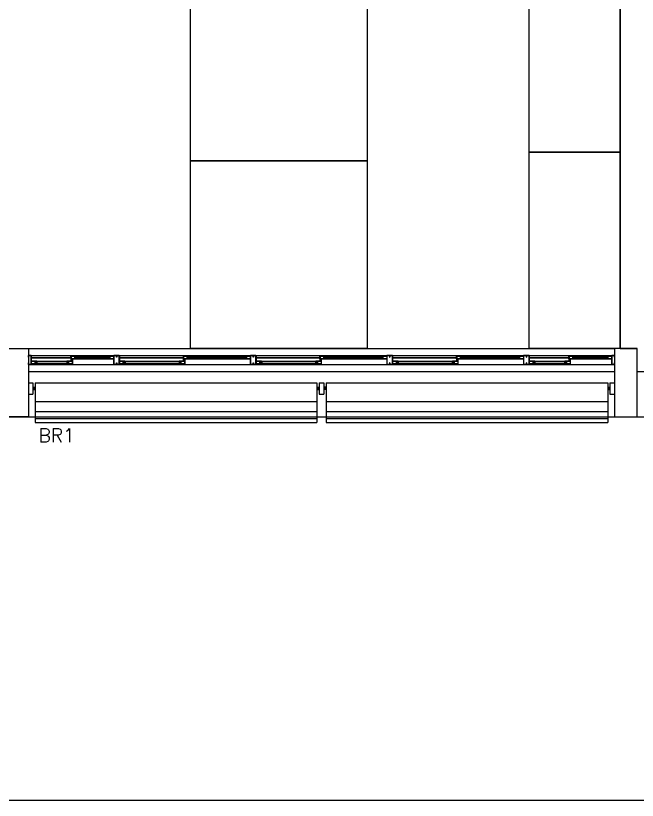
# Model space of a CAD drawing. Header units: millimetres. Extents: x 2128 to 2646, y 1972 to 2207.
# Drawn here: x 2396.55 to 2402.01, y 2123.55 to 2130.44 of the extents above; entities that cross this region are included whole.
import ezdxf

# ---------------------------------------------------------------- set-up
doc = ezdxf.new("R2010")
doc.units = ezdxf.units.MM
for name, color, linetype in [('AR-ALV', 2, 'Continuous'), ('AR-BANCADAS', 1, 'Continuous'), ('AR-BRISES', 1, 'Continuous'), ('AR-CALÇADA', 1, 'Continuous'), ('AR-ESQ', 1, 'Continuous'), ('AR-ESTC', 3, 'Continuous'), ('AR-PEITORIL', 1, 'Continuous'), ('BC- VISTA', 1, 'Continuous'), ('BR-LINHAS', 1, 'Continuous'), ('BR-MONTANTE', 242, 'Continuous'), ('BR-PAINEL', 1, 'Continuous'), ('BR-SUPORTE', 1, 'Continuous'), ('BR-TEXTO', 2, 'Continuous'), ('DT-ESQ-BAGUETE-C', 1, 'Continuous'), ('DT-ESQ-BAGUETE-V', 1, 'Continuous'), ('DT-ESQ-CHAPA DOBRADA-V', 1, 'Continuous'), ('DT-ESQ-PERFIL CADEIRA-C', 2, 'Continuous'), ('DT-ESQ-PERFIL CADEIRA-V', 2, 'Continuous'), ('DT-ESQ-PERFIL U SIMPLES-C', 2, 'Continuous'), ('DT-ESQ-PERFIL U-C', 2, 'Continuous'), ('DT-ESQ-PERFIL U-V', 1, 'Continuous'), ('DT-ESQ-VIDRO-C', 2, 'Continuous'), ('DT-TXTMOD', 1, 'Continuous'), ('ibio', 2, 'Continuous')]:
    doc.layers.add(name, color=color, linetype=linetype)
doc.styles.add('S10', font='simplex.shx', dxfattribs={"height": 0.1})
doc.styles.add('S12', font='simplex.shx', dxfattribs={"width": 1.1, "height": 0.12})

# ---------------------------------------------------------------- blocks, each defined once
blk = doc.blocks.new('EF40-P')
at = {"layer": 'DT-ESQ-BAGUETE-C', "ltscale": 0.1}
for points in [[(0.4225, -0.08), (0.409, -0.08), (0.409, -0.0785), (0.422, -0.0785, 0.414214), (0.4225, -0.078), (0.4225, -0.067, 0.414214), (0.422, -0.0665), (0.409, -0.0665), (0.409, -0.065), (0.4225, -0.065, -0.414214), (0.424, -0.0665), (0.424, -0.0785, -0.414214)], [(0.7015, -0.08), (0.715, -0.08), (0.715, -0.0785), (0.702, -0.0785, -0.414214), (0.7015, -0.078), (0.7015, -0.067, -0.414214), (0.702, -0.0665), (0.715, -0.0665), (0.715, -0.065), (0.7015, -0.065, 0.414214), (0.7, -0.0665), (0.7, -0.0785, 0.414214)], [(1.41, -0.08), (1.3965, -0.08), (1.3965, -0.0785), (1.4095, -0.0785, 0.414214), (1.41, -0.078), (1.41, -0.067, 0.414214), (1.4095, -0.0665), (1.3965, -0.0665), (1.3965, -0.065), (1.41, -0.065, -0.414214), (1.4115, -0.0665), (1.4115, -0.0785, -0.414214)], [(1.9015, -0.08), (1.915, -0.08), (1.915, -0.0785), (1.902, -0.0785, -0.414214), (1.9015, -0.078), (1.9015, -0.067, -0.414214), (1.902, -0.0665), (1.915, -0.0665), (1.915, -0.065), (1.9015, -0.065, 0.414214), (1.9, -0.0665), (1.9, -0.0785, 0.414214)], [(2.61, -0.08), (2.5965, -0.08), (2.5965, -0.0785), (2.6095, -0.0785, 0.414214), (2.61, -0.078), (2.61, -0.067, 0.414214), (2.6095, -0.0665), (2.5965, -0.0665), (2.5965, -0.065), (2.61, -0.065, -0.414214), (2.6115, -0.0665), (2.6115, -0.0785, -0.414214)], [(3.1015, -0.08), (3.115, -0.08), (3.115, -0.0785), (3.102, -0.0785, -0.414214), (3.1015, -0.078), (3.1015, -0.067, -0.414214), (3.102, -0.0665), (3.115, -0.0665), (3.115, -0.065), (3.1015, -0.065, 0.414214), (3.1, -0.0665), (3.1, -0.0785, 0.414214)], [(3.81, -0.08), (3.7965, -0.08), (3.7965, -0.0785), (3.8095, -0.0785, 0.414214), (3.81, -0.078), (3.81, -0.067, 0.414214), (3.8095, -0.0665), (3.7965, -0.0665), (3.7965, -0.065), (3.81, -0.065, -0.414214), (3.8115, -0.0665), (3.8115, -0.0785, -0.414214)], [(4.3015, -0.08), (4.315, -0.08), (4.315, -0.0785), (4.302, -0.0785, -0.414214), (4.3015, -0.078), (4.3015, -0.067, -0.414214), (4.302, -0.0665), (4.315, -0.0665), (4.315, -0.065), (4.3015, -0.065, 0.414214), (4.3, -0.0665), (4.3, -0.0785, 0.414214)], [(4.7975, -0.08), (4.784, -0.08), (4.784, -0.0785), (4.797, -0.0785, 0.414214), (4.7975, -0.078), (4.7975, -0.067, 0.414214), (4.797, -0.0665), (4.784, -0.0665), (4.784, -0.065), (4.7975, -0.065, -0.414214), (4.799, -0.0665), (4.799, -0.0785, -0.414214)], [(5.0765, -0.08), (5.09, -0.08), (5.09, -0.0785), (5.077, -0.0785, -0.414214), (5.0765, -0.078), (5.0765, -0.067, -0.414214), (5.077, -0.0665), (5.09, -0.0665), (5.09, -0.065), (5.0765, -0.065, 0.414214), (5.075, -0.0665), (5.075, -0.0785, 0.414214)], [(0.0735, -0.125), (0.06, -0.125), (0.06, -0.1235), (0.073, -0.1235, 0.414214), (0.0735, -0.123), (0.0735, -0.112, 0.414214), (0.073, -0.1115), (0.06, -0.1115), (0.06, -0.11), (0.0735, -0.11, -0.414214), (0.075, -0.1115), (0.075, -0.1235, -0.414214)], [(0.339, -0.125), (0.3525, -0.125), (0.3525, -0.1235), (0.3395, -0.1235, -0.414214), (0.339, -0.123), (0.339, -0.112, -0.414214), (0.3395, -0.1115), (0.3525, -0.1115), (0.3525, -0.11), (0.339, -0.11, 0.414214), (0.3375, -0.1115), (0.3375, -0.1235, 0.414214)], [(0.8485, -0.125), (0.835, -0.125), (0.835, -0.1235), (0.848, -0.1235, 0.414214), (0.8485, -0.123), (0.8485, -0.112, 0.414214), (0.848, -0.1115), (0.835, -0.1115), (0.835, -0.11), (0.8485, -0.11, -0.414214), (0.85, -0.1115), (0.85, -0.1235, -0.414214)], [(1.3265, -0.125), (1.34, -0.125), (1.34, -0.1235), (1.327, -0.1235, -0.414214), (1.3265, -0.123), (1.3265, -0.112, -0.414214), (1.327, -0.1115), (1.34, -0.1115), (1.34, -0.11), (1.3265, -0.11, 0.414214), (1.325, -0.1115), (1.325, -0.1235, 0.414214)], [(2.0485, -0.125), (2.035, -0.125), (2.035, -0.1235), (2.048, -0.1235, 0.414214), (2.0485, -0.123), (2.0485, -0.112, 0.414214), (2.048, -0.1115), (2.035, -0.1115), (2.035, -0.11), (2.0485, -0.11, -0.414214), (2.05, -0.1115), (2.05, -0.1235, -0.414214)], [(2.5265, -0.125), (2.54, -0.125), (2.54, -0.1235), (2.527, -0.1235, -0.414214), (2.5265, -0.123), (2.5265, -0.112, -0.414214), (2.527, -0.1115), (2.54, -0.1115), (2.54, -0.11), (2.5265, -0.11, 0.414214), (2.525, -0.1115), (2.525, -0.1235, 0.414214)], [(3.2485, -0.125), (3.235, -0.125), (3.235, -0.1235), (3.248, -0.1235, 0.414214), (3.2485, -0.123), (3.2485, -0.112, 0.414214), (3.248, -0.1115), (3.235, -0.1115), (3.235, -0.11), (3.2485, -0.11, -0.414214), (3.25, -0.1115), (3.25, -0.1235, -0.414214)], [(3.7265, -0.125), (3.74, -0.125), (3.74, -0.1235), (3.727, -0.1235, -0.414214), (3.7265, -0.123), (3.7265, -0.112, -0.414214), (3.727, -0.1115), (3.74, -0.1115), (3.74, -0.11), (3.7265, -0.11, 0.414214), (3.725, -0.1115), (3.725, -0.1235, 0.414214)], [(4.4485, -0.125), (4.435, -0.125), (4.435, -0.1235), (4.448, -0.1235, 0.414214), (4.4485, -0.123), (4.4485, -0.112, 0.414214), (4.448, -0.1115), (4.435, -0.1115), (4.435, -0.11), (4.4485, -0.11, -0.414214), (4.45, -0.1115), (4.45, -0.1235, -0.414214)], [(4.714, -0.125), (4.7275, -0.125), (4.7275, -0.1235), (4.7145, -0.1235, -0.414214), (4.714, -0.123), (4.714, -0.112, -0.414214), (4.7145, -0.1115), (4.7275, -0.1115), (4.7275, -0.11), (4.714, -0.11, 0.414214), (4.7125, -0.1115), (4.7125, -0.1235, 0.414214)]]:
    blk.add_lwpolyline(points, format="xyb", close=True, dxfattribs=at)
at = {"layer": 'DT-ESQ-BAGUETE-V', "ltscale": 0.1}
for p, q in [((0.4225, -0.065), (0.7015, -0.065)), ((1.41, -0.065), (1.9015, -0.065)), ((2.61, -0.065), (3.1015, -0.065)), ((3.81, -0.065), (4.3015, -0.065)), ((4.7975, -0.065), (5.0765, -0.065)), ((0.0735, -0.11), (0.339, -0.11)), ((0.8485, -0.11), (1.3265, -0.11)), ((2.0485, -0.11), (2.5265, -0.11)), ((3.2485, -0.11), (3.7265, -0.11)), ((4.4485, -0.11), (4.714, -0.11))]:
    blk.add_line(p, q, dxfattribs=at)
at = {"layer": 'DT-ESQ-CHAPA DOBRADA-V', "ltscale": 0.1}
for p, q in [((0.025, -0.077), (0.374, -0.077)), ((0.025, -0.08), (0.374, -0.08)), ((0.8, -0.077), (1.3615, -0.077)), ((0.8, -0.08), (1.3615, -0.08)), ((2, -0.077), (2.5615, -0.077)), ((2, -0.08), (2.5615, -0.08)), ((3.2, -0.077), (3.7615, -0.077)), ((3.2, -0.08), (3.7615, -0.08)), ((4.4, -0.077), (4.749, -0.077)), ((4.4, -0.08), (4.749, -0.08))]:
    blk.add_line(p, q, dxfattribs=at)
at = {"layer": 'DT-ESQ-PERFIL CADEIRA-C', "ltscale": 0.1}
for p, q in [((0.025, -0.1335), (0.0735, -0.1335)), ((0.3855, -0.1335), (0.339, -0.1335)), ((0.376, -0.0885), (0.4225, -0.0885)), ((0.75, -0.0885), (0.7015, -0.0885)), ((0.8, -0.1335), (0.8485, -0.1335)), ((1.373, -0.1335), (1.3265, -0.1335)), ((1.3635, -0.0885), (1.41, -0.0885)), ((1.95, -0.0885), (1.9015, -0.0885)), ((2, -0.1335), (2.0485, -0.1335)), ((2.573, -0.1335), (2.5265, -0.1335)), ((2.5635, -0.0885), (2.61, -0.0885)), ((3.15, -0.0885), (3.1015, -0.0885)), ((3.2, -0.1335), (3.2485, -0.1335)), ((3.773, -0.1335), (3.7265, -0.1335)), ((3.7635, -0.0885), (3.81, -0.0885)), ((4.35, -0.0885), (4.3015, -0.0885)), ((4.4, -0.1335), (4.4485, -0.1335)), ((4.7605, -0.1335), (4.714, -0.1335)), ((4.751, -0.0885), (4.7975, -0.0885)), ((5.125, -0.0885), (5.0765, -0.0885))]:
    blk.add_line(p, q, dxfattribs=at)
for points in [[(0.4225, -0.087, -1), (0.4225, -0.09), (0.376, -0.09, -0.414214), (0.374, -0.088), (0.374, -0.067, -0.414214), (0.376, -0.065), (0.4075, -0.065, -0.414214), (0.409, -0.0665), (0.409, -0.087)], [(0.409, -0.0885, -0.198913), (0.4079, -0.0881, -0.198913), (0.4075, -0.087), (0.4075, -0.067, 0.414214), (0.407, -0.0665), (0.376, -0.0665, 0.414214), (0.3755, -0.067), (0.3755, -0.088, 0.414214), (0.376, -0.0885)], [(0.7015, -0.09), (0.75, -0.09), (0.75, -0.0885), (0.715, -0.0885, 0.198912), (0.7161, -0.0881, 0.198913), (0.7165, -0.087), (0.7165, -0.067, -0.414214), (0.717, -0.0665), (0.75, -0.0665), (0.75, -0.065), (0.7165, -0.065, 0.414214), (0.715, -0.0665), (0.715, -0.0785), (0.715, -0.08), (0.715, -0.087), (0.7015, -0.087, 1)], [(1.41, -0.087, -1), (1.41, -0.09), (1.3635, -0.09, -0.414214), (1.3615, -0.088), (1.3615, -0.067, -0.414214), (1.3635, -0.065), (1.395, -0.065, -0.414214), (1.3965, -0.0665), (1.3965, -0.087)], [(1.3965, -0.0885, -0.198913), (1.3954, -0.0881, -0.198913), (1.395, -0.087), (1.395, -0.067, 0.414214), (1.3945, -0.0665), (1.3635, -0.0665, 0.414214), (1.363, -0.067), (1.363, -0.088, 0.414214), (1.3635, -0.0885)], [(1.9015, -0.09), (1.95, -0.09), (1.95, -0.0885), (1.915, -0.0885, 0.198912), (1.9161, -0.0881, 0.198913), (1.9165, -0.087), (1.9165, -0.067, -0.414214), (1.917, -0.0665), (1.95, -0.0665), (1.95, -0.065), (1.9165, -0.065, 0.414214), (1.915, -0.0665), (1.915, -0.0785), (1.915, -0.08), (1.915, -0.087), (1.9015, -0.087, 1)], [(2.61, -0.087, -1), (2.61, -0.09), (2.5635, -0.09, -0.414214), (2.5615, -0.088), (2.5615, -0.067, -0.414214), (2.5635, -0.065), (2.595, -0.065, -0.414214), (2.5965, -0.0665), (2.5965, -0.087)], [(2.5965, -0.0885, -0.198913), (2.5954, -0.0881, -0.198913), (2.595, -0.087), (2.595, -0.067, 0.414214), (2.5945, -0.0665), (2.5635, -0.0665, 0.414214), (2.563, -0.067), (2.563, -0.088, 0.414214), (2.5635, -0.0885)], [(3.1015, -0.09), (3.15, -0.09), (3.15, -0.0885), (3.115, -0.0885, 0.198912), (3.1161, -0.0881, 0.198913), (3.1165, -0.087), (3.1165, -0.067, -0.414214), (3.117, -0.0665), (3.15, -0.0665), (3.15, -0.065), (3.1165, -0.065, 0.414214), (3.115, -0.0665), (3.115, -0.0785), (3.115, -0.08), (3.115, -0.087), (3.1015, -0.087, 1)], [(3.81, -0.087, -1), (3.81, -0.09), (3.7635, -0.09, -0.414214), (3.7615, -0.088), (3.7615, -0.067, -0.414214), (3.7635, -0.065), (3.795, -0.065, -0.414214), (3.7965, -0.0665), (3.7965, -0.087)], [(3.7965, -0.0885, -0.198913), (3.7954, -0.0881, -0.198913), (3.795, -0.087), (3.795, -0.067, 0.414214), (3.7945, -0.0665), (3.7635, -0.0665, 0.414214), (3.763, -0.067), (3.763, -0.088, 0.414214), (3.7635, -0.0885)], [(4.3015, -0.09), (4.35, -0.09), (4.35, -0.0885), (4.315, -0.0885, 0.198912), (4.3161, -0.0881, 0.198913), (4.3165, -0.087), (4.3165, -0.067, -0.414214), (4.317, -0.0665), (4.35, -0.0665), (4.35, -0.065), (4.3165, -0.065, 0.414214), (4.315, -0.0665), (4.315, -0.0785), (4.315, -0.08), (4.315, -0.087), (4.3015, -0.087, 1)], [(4.7975, -0.087, -1), (4.7975, -0.09), (4.751, -0.09, -0.414214), (4.749, -0.088), (4.749, -0.067, -0.414214), (4.751, -0.065), (4.7825, -0.065, -0.414214), (4.784, -0.0665), (4.784, -0.087)], [(4.784, -0.0885, -0.198913), (4.7829, -0.0881, -0.198913), (4.7825, -0.087), (4.7825, -0.067, 0.414214), (4.782, -0.0665), (4.751, -0.0665, 0.414214), (4.7505, -0.067), (4.7505, -0.088, 0.414214), (4.751, -0.0885)], [(5.0765, -0.09), (5.125, -0.09), (5.125, -0.0885), (5.09, -0.0885, 0.198912), (5.0911, -0.0881, 0.198913), (5.0915, -0.087), (5.0915, -0.067, -0.414214), (5.092, -0.0665), (5.125, -0.0665), (5.125, -0.065), (5.0915, -0.065, 0.414214), (5.09, -0.0665), (5.09, -0.0785), (5.09, -0.08), (5.09, -0.087), (5.0765, -0.087, 1)], [(0.0735, -0.135), (0.025, -0.135), (0.025, -0.1335), (0.06, -0.1335, -0.198912), (0.0589, -0.1331, -0.198913), (0.0585, -0.132), (0.0585, -0.112, 0.414214), (0.058, -0.1115), (0.025, -0.1115), (0.025, -0.11), (0.0585, -0.11, -0.414214), (0.06, -0.1115), (0.06, -0.1235), (0.06, -0.125), (0.06, -0.132), (0.0735, -0.132, -1)], [(0.339, -0.132, 1), (0.339, -0.135), (0.3855, -0.135, 0.414214), (0.3875, -0.133), (0.3875, -0.112, 0.414214), (0.3855, -0.11), (0.354, -0.11, 0.414214), (0.3525, -0.1115), (0.3525, -0.132)], [(0.3525, -0.1335, 0.198913), (0.3536, -0.1331, 0.198913), (0.354, -0.132), (0.354, -0.112, -0.414214), (0.3545, -0.1115), (0.3855, -0.1115, -0.414214), (0.386, -0.112), (0.386, -0.133, -0.414214), (0.3855, -0.1335)], [(0.8485, -0.135), (0.8, -0.135), (0.8, -0.1335), (0.835, -0.1335, -0.198912), (0.8339, -0.1331, -0.198913), (0.8335, -0.132), (0.8335, -0.112, 0.414214), (0.833, -0.1115), (0.8, -0.1115), (0.8, -0.11), (0.8335, -0.11, -0.414214), (0.835, -0.1115), (0.835, -0.1235), (0.835, -0.125), (0.835, -0.132), (0.8485, -0.132, -1)], [(1.3265, -0.132, 1), (1.3265, -0.135), (1.373, -0.135, 0.414214), (1.375, -0.133), (1.375, -0.112, 0.414214), (1.373, -0.11), (1.3415, -0.11, 0.414214), (1.34, -0.1115), (1.34, -0.132)], [(1.34, -0.1335, 0.198913), (1.3411, -0.1331, 0.198913), (1.3415, -0.132), (1.3415, -0.112, -0.414214), (1.342, -0.1115), (1.373, -0.1115, -0.414214), (1.3735, -0.112), (1.3735, -0.133, -0.414214), (1.373, -0.1335)], [(2.0485, -0.135), (2, -0.135), (2, -0.1335), (2.035, -0.1335, -0.198912), (2.0339, -0.1331, -0.198913), (2.0335, -0.132), (2.0335, -0.112, 0.414214), (2.033, -0.1115), (2, -0.1115), (2, -0.11), (2.0335, -0.11, -0.414214), (2.035, -0.1115), (2.035, -0.1235), (2.035, -0.125), (2.035, -0.132), (2.0485, -0.132, -1)], [(2.5265, -0.132, 1), (2.5265, -0.135), (2.573, -0.135, 0.414214), (2.575, -0.133), (2.575, -0.112, 0.414214), (2.573, -0.11), (2.5415, -0.11, 0.414214), (2.54, -0.1115), (2.54, -0.132)], [(2.54, -0.1335, 0.198913), (2.5411, -0.1331, 0.198913), (2.5415, -0.132), (2.5415, -0.112, -0.414214), (2.542, -0.1115), (2.573, -0.1115, -0.414214), (2.5735, -0.112), (2.5735, -0.133, -0.414214), (2.573, -0.1335)], [(3.2485, -0.135), (3.2, -0.135), (3.2, -0.1335), (3.235, -0.1335, -0.198912), (3.2339, -0.1331, -0.198913), (3.2335, -0.132), (3.2335, -0.112, 0.414214), (3.233, -0.1115), (3.2, -0.1115), (3.2, -0.11), (3.2335, -0.11, -0.414214), (3.235, -0.1115), (3.235, -0.1235), (3.235, -0.125), (3.235, -0.132), (3.2485, -0.132, -1)], [(3.7265, -0.132, 1), (3.7265, -0.135), (3.773, -0.135, 0.414214), (3.775, -0.133), (3.775, -0.112, 0.414214), (3.773, -0.11), (3.7415, -0.11, 0.414214), (3.74, -0.1115), (3.74, -0.132)], [(3.74, -0.1335, 0.198913), (3.7411, -0.1331, 0.198913), (3.7415, -0.132), (3.7415, -0.112, -0.414214), (3.742, -0.1115), (3.773, -0.1115, -0.414214), (3.7735, -0.112), (3.7735, -0.133, -0.414214), (3.773, -0.1335)], [(4.4485, -0.135), (4.4, -0.135), (4.4, -0.1335), (4.435, -0.1335, -0.198912), (4.4339, -0.1331, -0.198913), (4.4335, -0.132), (4.4335, -0.112, 0.414214), (4.433, -0.1115), (4.4, -0.1115), (4.4, -0.11), (4.4335, -0.11, -0.414214), (4.435, -0.1115), (4.435, -0.1235), (4.435, -0.125), (4.435, -0.132), (4.4485, -0.132, -1)], [(4.714, -0.132, 1), (4.714, -0.135), (4.7605, -0.135, 0.414214), (4.7625, -0.133), (4.7625, -0.112, 0.414214), (4.7605, -0.11), (4.729, -0.11, 0.414214), (4.7275, -0.1115), (4.7275, -0.132)], [(4.7275, -0.1335, 0.198913), (4.7286, -0.1331, 0.198913), (4.729, -0.132), (4.729, -0.112, -0.414214), (4.7295, -0.1115), (4.7605, -0.1115, -0.414214), (4.761, -0.112), (4.761, -0.133, -0.414214), (4.7605, -0.1335)]]:
    blk.add_lwpolyline(points, format="xyb", close=True, dxfattribs=at)
at = {"layer": 'DT-ESQ-PERFIL CADEIRA-V', "ltscale": 0.1}
for p, q in [((0.0735, -0.135), (0.339, -0.135)), ((0.4075, -0.09), (0.7015, -0.09)), ((0.8485, -0.135), (1.3265, -0.135)), ((1.395, -0.09), (1.9015, -0.09)), ((2.0485, -0.135), (2.5265, -0.135)), ((2.595, -0.09), (3.1015, -0.09)), ((3.2485, -0.135), (3.7265, -0.135)), ((3.795, -0.09), (4.3015, -0.09)), ((4.4485, -0.135), (4.714, -0.135)), ((4.7825, -0.09), (5.0765, -0.09))]:
    blk.add_line(p, q, dxfattribs=at)
at = {"layer": 'DT-ESQ-PERFIL U SIMPLES-C', "ltscale": 0.1}
for points in [[(0.376, -0.102), (0.384, -0.102), (0.384, -0.1005), (0.376, -0.1005, -0.414214), (0.3755, -0.1), (0.3755, -0.092, -0.414214), (0.376, -0.0915), (0.384, -0.0915), (0.384, -0.09), (0.376, -0.09, 0.414214), (0.374, -0.092), (0.374, -0.1, 0.414214)], [(0.3855, -0.098), (0.3775, -0.098), (0.3775, -0.0995), (0.3855, -0.0995, -0.414214), (0.386, -0.1), (0.386, -0.108, -0.414214), (0.3855, -0.1085), (0.3775, -0.1085), (0.3775, -0.11), (0.3855, -0.11, 0.414214), (0.3875, -0.108), (0.3875, -0.1, 0.414214)], [(1.3635, -0.102), (1.3715, -0.102), (1.3715, -0.1005), (1.3635, -0.1005, -0.414214), (1.363, -0.1), (1.363, -0.092, -0.414214), (1.3635, -0.0915), (1.3715, -0.0915), (1.3715, -0.09), (1.3635, -0.09, 0.414214), (1.3615, -0.092), (1.3615, -0.1, 0.414214)], [(1.373, -0.098), (1.365, -0.098), (1.365, -0.0995), (1.373, -0.0995, -0.414214), (1.3735, -0.1), (1.3735, -0.108, -0.414214), (1.373, -0.1085), (1.365, -0.1085), (1.365, -0.11), (1.373, -0.11, 0.414214), (1.375, -0.108), (1.375, -0.1, 0.414214)], [(2.5635, -0.102), (2.5715, -0.102), (2.5715, -0.1005), (2.5635, -0.1005, -0.414214), (2.563, -0.1), (2.563, -0.092, -0.414214), (2.5635, -0.0915), (2.5715, -0.0915), (2.5715, -0.09), (2.5635, -0.09, 0.414214), (2.5615, -0.092), (2.5615, -0.1, 0.414214)], [(2.573, -0.098), (2.565, -0.098), (2.565, -0.0995), (2.573, -0.0995, -0.414214), (2.5735, -0.1), (2.5735, -0.108, -0.414214), (2.573, -0.1085), (2.565, -0.1085), (2.565, -0.11), (2.573, -0.11, 0.414214), (2.575, -0.108), (2.575, -0.1, 0.414214)], [(3.7635, -0.102), (3.7715, -0.102), (3.7715, -0.1005), (3.7635, -0.1005, -0.414214), (3.763, -0.1), (3.763, -0.092, -0.414214), (3.7635, -0.0915), (3.7715, -0.0915), (3.7715, -0.09), (3.7635, -0.09, 0.414214), (3.7615, -0.092), (3.7615, -0.1, 0.414214)], [(3.773, -0.098), (3.765, -0.098), (3.765, -0.0995), (3.773, -0.0995, -0.414214), (3.7735, -0.1), (3.7735, -0.108, -0.414214), (3.773, -0.1085), (3.765, -0.1085), (3.765, -0.11), (3.773, -0.11, 0.414214), (3.775, -0.108), (3.775, -0.1, 0.414214)], [(4.751, -0.102), (4.759, -0.102), (4.759, -0.1005), (4.751, -0.1005, -0.414214), (4.7505, -0.1), (4.7505, -0.092, -0.414214), (4.751, -0.0915), (4.759, -0.0915), (4.759, -0.09), (4.751, -0.09, 0.414214), (4.749, -0.092), (4.749, -0.1, 0.414214)], [(4.7605, -0.098), (4.7525, -0.098), (4.7525, -0.0995), (4.7605, -0.0995, -0.414214), (4.761, -0.1), (4.761, -0.108, -0.414214), (4.7605, -0.1085), (4.7525, -0.1085), (4.7525, -0.11), (4.7605, -0.11, 0.414214), (4.7625, -0.108), (4.7625, -0.1, 0.414214)]]:
    blk.add_lwpolyline(points, format="xyb", close=True, dxfattribs=at)
at = {"layer": 'DT-ESQ-PERFIL U-C', "ltscale": 0.1}
for points in [[(0, -0.0615, -0.414214), (0.0015, -0.06), (0.0235, -0.06, -0.414214), (0.025, -0.0615), (0.025, -0.1385, -0.414214), (0.0235, -0.14), (0.0015, -0.14, -0.414214), (0, -0.1385), (0, -0.125), (0.0015, -0.125), (0.0015, -0.138, 0.414214), (0.002, -0.1385), (0.023, -0.1385, 0.414214), (0.0235, -0.138), (0.0235, -0.062, 0.414214), (0.023, -0.0615), (0.002, -0.0615, 0.414214), (0.0015, -0.062), (0.0015, -0.075), (0, -0.075)], [(0.775, -0.0615, 0.414214), (0.7735, -0.06), (0.7515, -0.06, 0.414214), (0.75, -0.0615), (0.75, -0.1385, 0.414214), (0.7515, -0.14), (0.7735, -0.14, 0.414214), (0.775, -0.1385), (0.775, -0.125), (0.7735, -0.125), (0.7735, -0.138, -0.414214), (0.773, -0.1385), (0.752, -0.1385, -0.414214), (0.7515, -0.138), (0.7515, -0.062, -0.414214), (0.752, -0.0615), (0.773, -0.0615, -0.414214), (0.7735, -0.062), (0.7735, -0.075), (0.775, -0.075)], [(0.775, -0.0615, -0.414214), (0.7765, -0.06), (0.7985, -0.06, -0.414214), (0.8, -0.0615), (0.8, -0.1385, -0.414214), (0.7985, -0.14), (0.7765, -0.14, -0.414214), (0.775, -0.1385), (0.775, -0.125), (0.7765, -0.125), (0.7765, -0.138, 0.414214), (0.777, -0.1385), (0.798, -0.1385, 0.414214), (0.7985, -0.138), (0.7985, -0.062, 0.414214), (0.798, -0.0615), (0.777, -0.0615, 0.414214), (0.7765, -0.062), (0.7765, -0.075), (0.775, -0.075)], [(1.975, -0.0615, 0.414214), (1.9735, -0.06), (1.9515, -0.06, 0.414214), (1.95, -0.0615), (1.95, -0.1385, 0.414214), (1.9515, -0.14), (1.9735, -0.14, 0.414214), (1.975, -0.1385), (1.975, -0.125), (1.9735, -0.125), (1.9735, -0.138, -0.414214), (1.973, -0.1385), (1.952, -0.1385, -0.414214), (1.9515, -0.138), (1.9515, -0.062, -0.414214), (1.952, -0.0615), (1.973, -0.0615, -0.414214), (1.9735, -0.062), (1.9735, -0.075), (1.975, -0.075)], [(1.975, -0.0615, -0.414214), (1.9765, -0.06), (1.9985, -0.06, -0.414214), (2, -0.0615), (2, -0.1385, -0.414214), (1.9985, -0.14), (1.9765, -0.14, -0.414214), (1.975, -0.1385), (1.975, -0.125), (1.9765, -0.125), (1.9765, -0.138, 0.414214), (1.977, -0.1385), (1.998, -0.1385, 0.414214), (1.9985, -0.138), (1.9985, -0.062, 0.414214), (1.998, -0.0615), (1.977, -0.0615, 0.414214), (1.9765, -0.062), (1.9765, -0.075), (1.975, -0.075)], [(3.175, -0.0615, 0.414214), (3.1735, -0.06), (3.1515, -0.06, 0.414214), (3.15, -0.0615), (3.15, -0.1385, 0.414214), (3.1515, -0.14), (3.1735, -0.14, 0.414214), (3.175, -0.1385), (3.175, -0.125), (3.1735, -0.125), (3.1735, -0.138, -0.414214), (3.173, -0.1385), (3.152, -0.1385, -0.414214), (3.1515, -0.138), (3.1515, -0.062, -0.414214), (3.152, -0.0615), (3.173, -0.0615, -0.414214), (3.1735, -0.062), (3.1735, -0.075), (3.175, -0.075)], [(3.175, -0.0615, -0.414214), (3.1765, -0.06), (3.1985, -0.06, -0.414214), (3.2, -0.0615), (3.2, -0.1385, -0.414214), (3.1985, -0.14), (3.1765, -0.14, -0.414214), (3.175, -0.1385), (3.175, -0.125), (3.1765, -0.125), (3.1765, -0.138, 0.414214), (3.177, -0.1385), (3.198, -0.1385, 0.414214), (3.1985, -0.138), (3.1985, -0.062, 0.414214), (3.198, -0.0615), (3.177, -0.0615, 0.414214), (3.1765, -0.062), (3.1765, -0.075), (3.175, -0.075)], [(4.375, -0.0615, 0.414214), (4.3735, -0.06), (4.3515, -0.06, 0.414214), (4.35, -0.0615), (4.35, -0.1385, 0.414214), (4.3515, -0.14), (4.3735, -0.14, 0.414214), (4.375, -0.1385), (4.375, -0.125), (4.3735, -0.125), (4.3735, -0.138, -0.414214), (4.373, -0.1385), (4.352, -0.1385, -0.414214), (4.3515, -0.138), (4.3515, -0.062, -0.414214), (4.352, -0.0615), (4.373, -0.0615, -0.414214), (4.3735, -0.062), (4.3735, -0.075), (4.375, -0.075)], [(4.375, -0.0615, -0.414214), (4.3765, -0.06), (4.3985, -0.06, -0.414214), (4.4, -0.0615), (4.4, -0.1385, -0.414214), (4.3985, -0.14), (4.3765, -0.14, -0.414214), (4.375, -0.1385), (4.375, -0.125), (4.3765, -0.125), (4.3765, -0.138, 0.414214), (4.377, -0.1385), (4.398, -0.1385, 0.414214), (4.3985, -0.138), (4.3985, -0.062, 0.414214), (4.398, -0.0615), (4.377, -0.0615, 0.414214), (4.3765, -0.062), (4.3765, -0.075), (4.375, -0.075)], [(5.15, -0.0615, 0.414214), (5.1485, -0.06), (5.1265, -0.06, 0.414214), (5.125, -0.0615), (5.125, -0.1385, 0.414214), (5.1265, -0.14), (5.1485, -0.14, 0.414214), (5.15, -0.1385), (5.15, -0.125), (5.1485, -0.125), (5.1485, -0.138, -0.414214), (5.148, -0.1385), (5.127, -0.1385, -0.414214), (5.1265, -0.138), (5.1265, -0.062, -0.414214), (5.127, -0.0615), (5.148, -0.0615, -0.414214), (5.1485, -0.062), (5.1485, -0.075), (5.15, -0.075)]]:
    blk.add_lwpolyline(points, format="xyb", close=True, dxfattribs=at)
at = {"layer": 'DT-ESQ-PERFIL U-V', "ltscale": 0.1}
for p, q in [((0.0235, -0.06), (0.7515, -0.06)), ((0.7985, -0.06), (1.9515, -0.06)), ((1.9985, -0.06), (3.1515, -0.06)), ((3.1985, -0.06), (4.3515, -0.06)), ((4.3985, -0.06), (5.1265, -0.06)), ((0.0235, -0.14), (0.7515, -0.14)), ((0.7985, -0.14), (1.9515, -0.14)), ((1.9985, -0.14), (3.1515, -0.14)), ((3.1985, -0.14), (4.3515, -0.14)), ((4.3985, -0.14), (5.1265, -0.14))]:
    blk.add_line(p, q, dxfattribs=at)
at = {"layer": 'DT-ESQ-VIDRO-C', "ltscale": 0.1}
for points in [[(0.063, -0.13), (0.063, -0.127), (0.3495, -0.127), (0.3495, -0.13)], [(0.7125, -0.085), (0.7125, -0.082), (0.4115, -0.082), (0.4115, -0.085)], [(0.838, -0.13), (0.838, -0.127), (1.337, -0.127), (1.337, -0.13)], [(1.9125, -0.085), (1.9125, -0.082), (1.399, -0.082), (1.399, -0.085)], [(2.038, -0.13), (2.038, -0.127), (2.537, -0.127), (2.537, -0.13)], [(3.1125, -0.085), (3.1125, -0.082), (2.599, -0.082), (2.599, -0.085)], [(3.238, -0.13), (3.238, -0.127), (3.737, -0.127), (3.737, -0.13)], [(4.3125, -0.085), (4.3125, -0.082), (3.799, -0.082), (3.799, -0.085)], [(4.438, -0.13), (4.438, -0.127), (4.7245, -0.127), (4.7245, -0.13)], [(5.0875, -0.085), (5.0875, -0.082), (4.7865, -0.082), (4.7865, -0.085)]]:
    blk.add_lwpolyline(points, close=True, dxfattribs=at)
at = {"layer": 'DT-TXTMOD', "ltscale": 0.1, "style": 'S10', "flags": 3}
for tag, p in [('M01', (0.025, -0.28)), ('M02', (0.3253, -0.28)), ('M03', (0.627, -0.28)), ('M04', (0.9288, -0.28)), ('M05', (1.2306, -0.28)), ('M06', (1.5323, -0.28)), ('M07', (1.8341, -0.28)), ('M08', (2.1359, -0.28)), ('M09', (2.4376, -0.28)), ('M10', (2.7394, -0.28)), ('M11', (3.0412, -0.28)), ('M12', (3.3429, -0.28)), ('M13', (3.6447, -0.28)), ('M14', (3.9464, -0.28)), ('M15', (4.2482, -0.28)), ('M16', (4.55, -0.28)), ('M17', (4.8517, -0.28))]:
    blk.add_attdef(tag, p, '', height=0.1, dxfattribs=at)
blk = doc.blocks.new('BR-MODULO1')
at = {"layer": 'BR-LINHAS'}
for p, q in [((0.06, -0.2648), (2.535, -0.2648)), ((2.615, -0.2648), (5.09, -0.2648)), ((0.06, -0.3524), (2.535, -0.3524)), ((2.615, -0.3524), (5.09, -0.3524)), ((0.06, -0.4147), (2.535, -0.4147)), ((2.615, -0.4147), (5.09, -0.4147))]:
    blk.add_line(p, q, dxfattribs=at)
at = {"layer": 'BR-MONTANTE'}
for p, q in [((0, -0.1), (0, -0.2)), ((0, -0.1), (0.04, -0.1)), ((0.04, -0.1), (0.04, -0.2)), ((2.5547, -0.1), (2.5947, -0.1)), ((2.5547, -0.1), (2.5547, -0.2)), ((2.5947, -0.1), (2.5947, -0.2)), ((5.11, -0.1), (5.11, -0.2)), ((5.11, -0.1), (5.15, -0.1)), ((5.15, -0.1), (5.15, -0.2)), ((0, -0.2), (0.04, -0.2)), ((2.5547, -0.2), (2.5947, -0.2)), ((5.11, -0.2), (5.15, -0.2))]:
    blk.add_line(p, q, dxfattribs=at)
at = {"layer": 'BR-PAINEL'}
for p, q in [((0.06, -0.1), (2.535, -0.1)), ((0.06, -0.1), (0.06, -0.45)), ((2.535, -0.1), (2.535, -0.45)), ((2.615, -0.1), (2.615, -0.45)), ((2.615, -0.1), (5.09, -0.1)), ((5.09, -0.1), (5.09, -0.45)), ((0.06, -0.45), (2.535, -0.45)), ((2.615, -0.45), (5.09, -0.45))]:
    blk.add_line(p, q, dxfattribs=at)
at = {"layer": 'BR-SUPORTE'}
for p, q in [((0.04, -0.14), (0.06, -0.14)), ((0.04, -0.16), (0.06, -0.16)), ((0.05, -0.14), (0.05, -0.16)), ((2.5347, -0.14), (2.5547, -0.14)), ((2.5347, -0.16), (2.5547, -0.16)), ((2.5447, -0.14), (2.5447, -0.16)), ((2.6147, -0.14), (2.5947, -0.14)), ((2.6147, -0.16), (2.5947, -0.16)), ((2.6047, -0.14), (2.6047, -0.16)), ((5.09, -0.14), (5.11, -0.14)), ((5.09, -0.16), (5.11, -0.16)), ((5.1, -0.14), (5.1, -0.16))]:
    blk.add_line(p, q, dxfattribs=at)
blk = doc.blocks.new('BCP15')
at = {"layer": 'BC- VISTA'}
blk.add_lwpolyline([(0.8, 0), (0.8, -1.725), (0, -1.725), (0, 0)], close=True, dxfattribs=at)
blk = doc.blocks.new('BCP24')
at = {"layer": 'BC- VISTA'}
blk.add_lwpolyline([(1.55, 0), (1.55, -1.65), (0, -1.65), (0, 0)], close=True, dxfattribs=at)

msp = doc.modelspace()

# ---------------------------------------------------------------- linework, layer by layer
at = {"layer": 'AR-ALV'}
for p, q in [((2401.8615, 2127.5151), (2401.8615, 2135.8401)), ((2401.8615, 2127.5151), (2402.0115, 2127.5151)), ((2402.0115, 2127.3151), (2402.4615, 2127.3151))]:
    msp.add_line(p, q, dxfattribs=at)
at = {"layer": 'AR-CALÇADA'}
msp.add_line((2377.4512, 2123.5463), (2442.8158, 2123.5463), dxfattribs=at)
at = {"layer": 'AR-ESTC'}
for p, q in [((2396.4615, 2127.5151), (2396.6615, 2127.5151)), ((2396.6615, 2127.5151), (2396.6615, 2126.9151)), ((2402.0115, 2127.5151), (2401.8115, 2127.5151)), ((2401.8115, 2127.5151), (2401.8115, 2126.9151)), ((2402.0115, 2126.9151), (2402.0115, 2127.5151)), ((2396.6615, 2126.9151), (2396.4615, 2126.9151)), ((2401.8115, 2126.9151), (2402.0115, 2126.9151))]:
    msp.add_line(p, q, dxfattribs=at)
at = {"layer": 'AR-PEITORIL'}
for p, q in [((2396.6615, 2127.5151), (2401.8115, 2127.5151)), ((2396.6615, 2127.3151), (2401.8115, 2127.3151))]:
    msp.add_line(p, q, dxfattribs=at)
at = {"layer": 'ibio'}
msp.add_line((2371.8115, 2126.9151), (2438.6615, 2126.9151), dxfattribs=at)

# ---------------------------------------------------------------- block references
at = {"layer": 'AR-BANCADAS'}
for name, p in [('BCP15', (2401.0615, 2130.9651)), ('BCP24', (2398.0865, 2130.8151)), ('BCP15', (2401.0615, 2129.2401)), ('BCP24', (2398.0865, 2129.1651))]:
    msp.add_blockref(name, p, dxfattribs=at)
at = {"layer": 'AR-BRISES'}
ref = msp.add_blockref('BR-MODULO1', (2396.6615, 2127.3151), dxfattribs=at)
ref.add_attrib('BR', 'BR1', (2396.7499, 2126.6927), dxfattribs={"layer": 'BR-TEXTO', "height": 0.12, "style": 'S12'})
at = {"layer": 'AR-ESQ'}
msp.add_blockref('EF40-P', (2396.6615, 2127.5151), dxfattribs=at)

doc.saveas('drawing.dxf')
